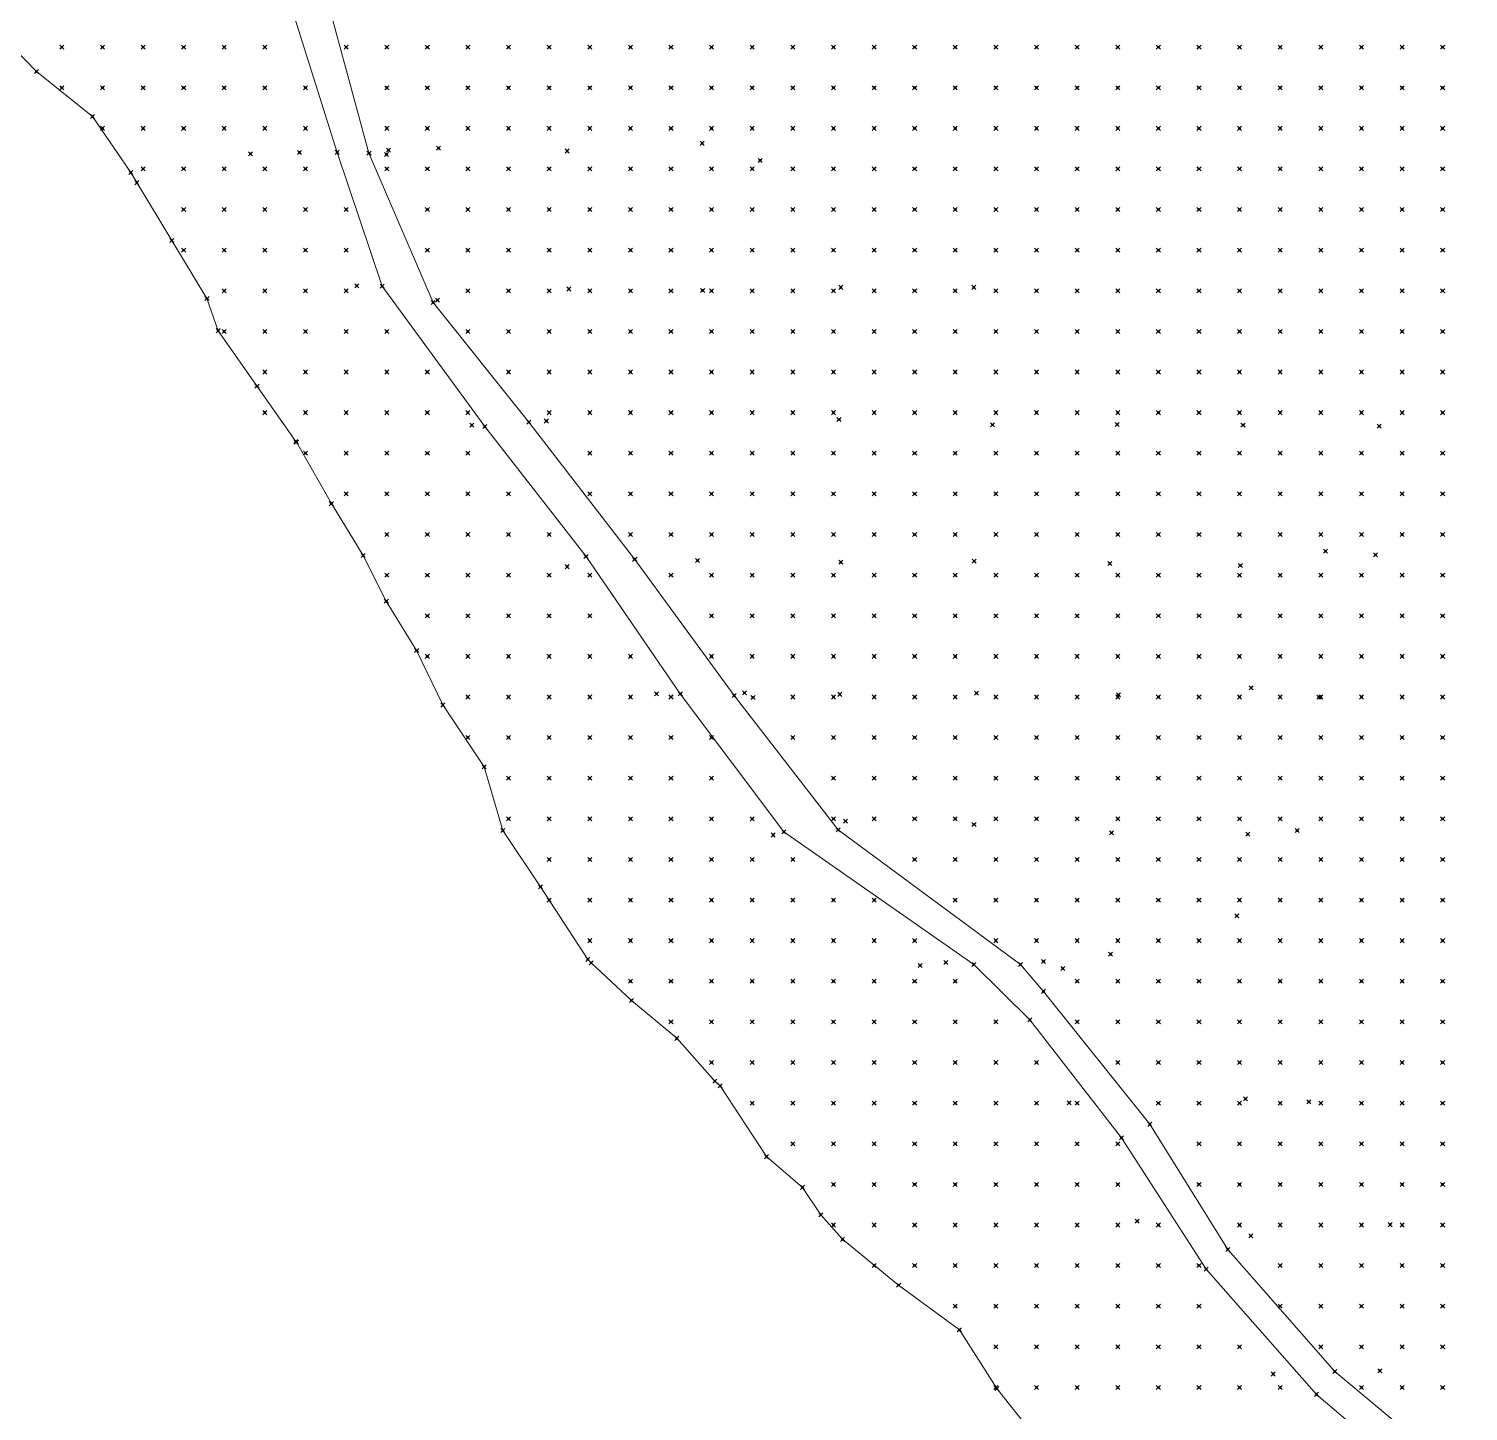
# Model space of a CAD drawing. Header units: metres. Extents: x 441556 to 446409, y 432338 to 461058.
# Drawn here: x 445742.7 to 445849, y 439057.2 to 439159.3 of the extents above; entities that cross this region are included whole.
import ezdxf

# ---------------------------------------------------------------- set-up
doc = ezdxf.new("R2010")
doc.units = ezdxf.units.M
doc.header["$MEASUREMENT"] = 0
doc.header["$PDMODE"] = 35
doc.header["$PDSIZE"] = 0.15
for name, color, linetype, lineweight in [('DTM-BRE-RevN_GRP_CURS APA', 2, 'Continuous', 0), ('DTM-BRE-RevN_GRP_DRUM PAMANT', 2, 'Continuous', 0), ('DTM-BRE-RevN_GRP_DRUM PIATRA', 2, 'Continuous', 0), ('DTM-NOK-RevN_LIDAR_co_lidar', 91, 'Continuous', 0), ('DTM-NOK-RevN_RTK', 32, 'Continuous', 0)]:
    doc.layers.add(name, color=color, linetype=linetype, lineweight=lineweight)

msp = doc.modelspace()

# ---------------------------------------------------------------- linework, layer by layer
at = {"layer": 'DTM-BRE-RevN_GRP_CURS APA'}
for p, q in [((445743.301, 439156.164, 325.463), (445740.693, 439158.847, 325.463)), ((445747.454, 439152.834, 326.767), (445743.301, 439156.164, 325.463)), ((445750.268, 439148.693, 325.55), (445747.454, 439152.834, 326.767)), ((445750.719, 439147.949, 325.55), (445750.268, 439148.693, 325.55)), ((445753.31, 439143.673, 325.724), (445750.719, 439147.949, 325.55)), ((445755.901, 439139.397, 325.724), (445753.31, 439143.673, 325.724)), ((445756.723, 439137.019, 325.376), (445755.901, 439139.397, 325.724)), ((445762.465, 439128.831, 325.376), (445756.723, 439137.019, 325.376)), ((445762.502, 439128.787, 325.376), (445762.465, 439128.831, 325.376)), ((445765.085, 439124.246, 325.376), (445762.502, 439128.787, 325.376)), ((445767.433, 439120.41, 325.376), (445765.085, 439124.246, 325.376)), ((445769.145, 439117.038, 325.811), (445767.433, 439120.41, 325.376)), ((445771.386, 439113.405, 325.811), (445769.145, 439117.038, 325.811)), ((445773.32, 439109.379, 325.376), (445771.386, 439113.405, 325.811)), ((445776.38, 439104.82, 325.376), (445773.32, 439109.379, 325.376)), ((445777.743, 439100.104, 324.941), (445776.38, 439104.82, 325.376)), ((445780.541, 439095.949, 324.941), (445777.743, 439100.104, 324.941)), ((445784.025, 439090.594, 324.245), (445780.541, 439095.949, 324.941)), ((445784.266, 439090.338, 324.245), (445784.025, 439090.594, 324.245)), ((445787.244, 439087.552, 324.68), (445784.266, 439090.338, 324.245)), ((445790.593, 439084.763, 324.68), (445787.244, 439087.552, 324.68)), ((445793.4, 439081.608, 324.854), (445790.593, 439084.763, 324.68)), ((445793.809, 439081.258, 324.854), (445793.4, 439081.608, 324.854)), ((445797.218, 439076.025, 325.202), (445793.809, 439081.258, 324.854)), ((445799.887, 439073.758, 325.202), (445797.218, 439076.025, 325.202)), ((445801.242, 439071.725, 325.202), (445799.887, 439073.758, 325.202)), ((445802.83, 439069.921, 325.202), (445801.242, 439071.725, 325.202)), ((445806.982, 439066.542, 324.68), (445802.83, 439069.921, 325.202)), ((445811.466, 439063.228, 325.028), (445806.982, 439066.542, 324.68)), ((445814.225, 439058.908, 325.028), (445811.466, 439063.228, 325.028)), ((445816.877, 439055.584, 325.028), (445814.225, 439058.908, 325.028))]:
    msp.add_line(p, q, dxfattribs=at)
at = {"layer": 'DTM-BRE-RevN_GRP_DRUM PAMANT'}
for p, q in [((445762.376, 439160.163, 332.778), (445765.513, 439150.188, 333.323)), ((445765.513, 439150.188, 333.323), (445768.833, 439140.302, 333.716)), ((445768.833, 439140.302, 333.716), (445776.422, 439129.939, 334.65)), ((445776.422, 439129.939, 334.65), (445783.894, 439120.348, 335.177)), ((445783.894, 439120.348, 335.177), (445790.859, 439110.208, 335.519)), ((445790.859, 439110.208, 335.519), (445798.505, 439100.016, 336.443)), ((445798.505, 439100.016, 336.443), (445812.527, 439090.214, 337.146)), ((445812.527, 439090.214, 337.146), (445816.668, 439086.133, 337.447)), ((445816.668, 439086.133, 337.447), (445823.447, 439077.414, 337.481)), ((445823.447, 439077.414, 337.481), (445829.692, 439067.724, 336.885)), ((445829.692, 439067.724, 336.885), (445837.844, 439058.474, 335.743)), ((445837.844, 439058.474, 335.743), (445847.723, 439050.048, 334.956))]:
    msp.add_line(p, q, dxfattribs=at)
at = {"layer": 'DTM-BRE-RevN_GRP_DRUM PIATRA'}
for p, q in [((445767.866, 439150.133, 333.529), (445765.187, 439159.925, 332.931)), ((445772.597, 439139.103, 333.853), (445767.866, 439150.133, 333.529)), ((445779.68, 439130.27, 334.972), (445772.597, 439139.103, 333.853)), ((445787.487, 439120.13, 335.745), (445779.68, 439130.27, 334.972)), ((445794.843, 439110.085, 336.198), (445787.487, 439120.13, 335.745)), ((445802.508, 439100.151, 336.788), (445794.843, 439110.085, 336.198)), ((445815.988, 439090.212, 337.404), (445802.508, 439100.151, 336.788)), ((445817.671, 439088.231, 337.344), (445815.988, 439090.212, 337.404)), ((445825.53, 439078.414, 337.541), (445817.671, 439088.231, 337.344)), ((445831.285, 439069.168, 336.851), (445825.53, 439078.414, 337.541)), ((445839.204, 439060.165, 335.784), (445831.285, 439069.168, 336.851)), ((445849.046, 439051.938, 335.047), (445839.204, 439060.165, 335.784))]:
    msp.add_line(p, q, dxfattribs=at)
at = {"layer": 'DTM-NOK-RevN_LIDAR_co_lidar'}
for p in [(445745.18, 439157.96, 327.813), (445748.18, 439157.96, 329.458), (445751.179, 439157.96, 330.373), (445754.178, 439157.96, 331.415), (445757.178, 439157.96, 332.174), (445760.177, 439157.96, 332.414), (445766.176, 439157.96, 333.165), (445769.175, 439157.96, 333.87), (445772.174, 439157.96, 334.608), (445775.174, 439157.96, 335.498), (445778.173, 439157.96, 335.936), (445781.172, 439157.96, 336.378), (445784.172, 439157.96, 336.951), (445787.171, 439157.96, 337.645), (445790.17, 439157.96, 338.295), (445793.17, 439157.96, 339.135), (445796.169, 439157.96, 340.014), (445799.168, 439157.96, 341.006), (445802.168, 439157.96, 341.713), (445805.167, 439157.96, 342.403), (445808.166, 439157.96, 343.119), (445811.166, 439157.96, 343.973), (445814.165, 439157.96, 344.895), (445817.164, 439157.96, 345.798), (445820.164, 439157.96, 346.634), (445823.163, 439157.96, 347.34), (445826.162, 439157.96, 348.229), (445829.162, 439157.96, 349.285), (445832.161, 439157.96, 350.145), (445835.16, 439157.96, 350.848), (445838.16, 439157.96, 351.635), (445841.159, 439157.96, 352.554), (445844.159, 439157.96, 353.474), (445847.158, 439157.96, 354.447), (445745.18, 439154.96, 325.996), (445748.18, 439154.96, 328.205), (445751.179, 439154.96, 329.711), (445754.178, 439154.96, 330.851), (445757.178, 439154.96, 331.67), (445760.177, 439154.96, 332.19), (445763.176, 439154.96, 332.645), (445769.175, 439154.96, 333.86), (445772.174, 439154.96, 334.486), (445775.174, 439154.96, 335.116), (445778.173, 439154.96, 335.66), (445781.172, 439154.96, 336.255), (445784.172, 439154.96, 336.966), (445787.171, 439154.96, 337.606), (445790.17, 439154.96, 338.192), (445793.17, 439154.96, 338.877), (445796.169, 439154.96, 339.661), (445799.168, 439154.96, 340.553), (445802.168, 439154.96, 341.349), (445805.167, 439154.96, 342.001), (445808.166, 439154.96, 342.677), (445811.166, 439154.96, 343.439), (445814.165, 439154.96, 344.265), (445817.164, 439154.96, 345.172), (445820.164, 439154.96, 346.02), (445823.163, 439154.96, 346.775), (445826.162, 439154.96, 347.634), (445829.162, 439154.96, 348.558), (445832.161, 439154.96, 349.401), (445835.16, 439154.96, 350.229), (445838.16, 439154.96, 351.127), (445841.159, 439154.96, 352.144), (445844.159, 439154.96, 353.225), (445847.158, 439154.96, 354.148), (445748.18, 439151.961, 326.709), (445751.179, 439151.961, 328.557), (445754.178, 439151.961, 330.146), (445757.178, 439151.961, 331.407), (445760.177, 439151.961, 332.157), (445763.176, 439151.961, 332.698), (445769.175, 439151.961, 333.742), (445772.174, 439151.961, 334.365), (445775.174, 439151.961, 334.923), (445778.173, 439151.961, 335.508), (445781.172, 439151.961, 336.128), (445784.172, 439151.961, 336.861), (445787.171, 439151.961, 337.499), (445790.17, 439151.961, 338.139), (445793.17, 439151.961, 338.727), (445796.169, 439151.961, 339.426), (445799.168, 439151.961, 340.182), (445802.168, 439151.961, 340.967), (445805.167, 439151.961, 341.725), (445808.166, 439151.961, 342.381), (445811.166, 439151.961, 343.103), (445814.165, 439151.961, 343.956), (445817.164, 439151.961, 344.753), (445820.164, 439151.961, 345.482), (445823.163, 439151.961, 346.342), (445826.162, 439151.961, 347.233), (445829.162, 439151.961, 348.081), (445832.161, 439151.961, 349.002), (445835.16, 439151.961, 349.97), (445838.16, 439151.961, 350.879), (445841.159, 439151.961, 351.758), (445844.159, 439151.961, 352.725), (445847.158, 439151.961, 353.512), (445751.179, 439148.962, 327.276), (445754.178, 439148.962, 329.202), (445757.178, 439148.962, 330.839), (445760.177, 439148.962, 331.8), (445763.176, 439148.962, 332.551), (445769.175, 439148.962, 333.617), (445772.174, 439148.962, 334.193), (445775.174, 439148.962, 334.752), (445778.173, 439148.962, 335.348), (445781.172, 439148.962, 335.966), (445784.172, 439148.962, 336.621), (445787.171, 439148.962, 337.269), (445790.17, 439148.962, 337.934), (445793.17, 439148.962, 338.562), (445796.169, 439148.962, 339.296), (445799.168, 439148.962, 340.019), (445802.168, 439148.962, 340.734), (445805.167, 439148.962, 341.512), (445808.166, 439148.962, 342.136), (445811.166, 439148.962, 342.916), (445814.165, 439148.962, 343.772), (445817.164, 439148.962, 344.494), (445820.164, 439148.962, 345.199), (445823.163, 439148.962, 346.071), (445826.162, 439148.962, 346.981), (445829.162, 439148.962, 347.85), (445832.161, 439148.962, 348.801), (445835.16, 439148.962, 349.773), (445838.16, 439148.962, 350.57), (445841.159, 439148.962, 351.283), (445844.159, 439148.962, 352.084), (445847.158, 439148.962, 352.74), (445754.178, 439145.962, 328.18), (445757.178, 439145.962, 329.808), (445760.177, 439145.962, 330.937), (445763.176, 439145.962, 332.148), (445766.176, 439145.962, 333.058), (445772.174, 439145.962, 334.115), (445775.174, 439145.962, 334.718), (445778.173, 439145.962, 335.296), (445781.172, 439145.962, 335.903), (445784.172, 439145.962, 336.509), (445787.171, 439145.962, 337.167), (445790.17, 439145.962, 337.81), (445793.17, 439145.962, 338.457), (445796.169, 439145.962, 339.095), (445799.168, 439145.962, 339.772), (445802.168, 439145.962, 340.455), (445805.167, 439145.962, 341.169), (445808.166, 439145.962, 341.815), (445811.166, 439145.962, 342.69), (445814.165, 439145.962, 343.519), (445817.164, 439145.962, 344.283), (445820.164, 439145.962, 345.099), (445823.163, 439145.962, 345.926), (445826.162, 439145.962, 346.811), (445829.162, 439145.962, 347.685), (445832.161, 439145.962, 348.547), (445835.16, 439145.962, 349.445), (445838.16, 439145.962, 350.18), (445841.159, 439145.962, 350.85), (445844.159, 439145.962, 351.542), (445847.158, 439145.962, 351.981), (445754.178, 439142.963, 326.669), (445757.178, 439142.963, 328.145), (445760.177, 439142.963, 329.604), (445763.176, 439142.963, 331.426), (445766.176, 439142.963, 332.882), (445772.174, 439142.963, 333.988), (445775.174, 439142.963, 334.719), (445778.173, 439142.963, 335.37), (445781.172, 439142.963, 336.012), (445784.172, 439142.963, 336.594), (445787.171, 439142.963, 337.207), (445790.17, 439142.963, 337.859), (445793.17, 439142.963, 338.455), (445796.169, 439142.963, 338.991), (445799.168, 439142.963, 339.665), (445802.168, 439142.963, 340.254), (445805.167, 439142.963, 340.888), (445808.166, 439142.963, 341.636), (445811.166, 439142.963, 342.474), (445814.165, 439142.963, 343.295), (445817.164, 439142.963, 344.124), (445820.164, 439142.963, 344.951), (445823.163, 439142.963, 345.781), (445826.162, 439142.963, 346.627), (445829.162, 439142.963, 347.427), (445832.161, 439142.963, 348.191), (445835.16, 439142.963, 348.984), (445838.16, 439142.963, 349.723), (445841.159, 439142.963, 350.311), (445844.159, 439142.963, 350.77), (445847.158, 439142.963, 351.143), (445757.178, 439139.964, 326.421), (445760.177, 439139.964, 328.265), (445763.176, 439139.964, 330.511), (445766.176, 439139.964, 332.521), (445775.174, 439139.964, 334.576), (445778.173, 439139.964, 335.353), (445781.172, 439139.964, 336.061), (445784.172, 439139.964, 336.663), (445787.171, 439139.964, 337.246), (445790.17, 439139.964, 337.852), (445793.17, 439139.964, 338.501), (445796.169, 439139.964, 339.139), (445799.168, 439139.964, 339.824), (445802.168, 439139.964, 340.425), (445805.167, 439139.964, 340.996), (445808.166, 439139.964, 341.74), (445811.166, 439139.964, 342.491), (445814.165, 439139.964, 343.25), (445817.164, 439139.964, 343.987), (445820.164, 439139.964, 344.72), (445823.163, 439139.964, 345.477), (445826.162, 439139.964, 346.119), (445829.162, 439139.964, 346.689), (445832.161, 439139.964, 347.404), (445835.16, 439139.964, 348.246), (445838.16, 439139.964, 349), (445841.159, 439139.964, 349.553), (445844.159, 439139.964, 350.014), (445847.158, 439139.964, 350.506), (445757.178, 439136.964, 324.815), (445760.177, 439136.964, 326.902), (445763.176, 439136.964, 329.43), (445766.176, 439136.964, 331.588), (445769.175, 439136.964, 333.072), (445775.174, 439136.964, 334.363), (445778.173, 439136.964, 335.212), (445781.172, 439136.964, 335.945), (445784.172, 439136.964, 336.581), (445787.171, 439136.964, 337.221), (445790.17, 439136.964, 337.85), (445793.17, 439136.964, 338.366), (445796.169, 439136.964, 339.004), (445799.168, 439136.964, 339.747), (445802.168, 439136.964, 340.466), (445805.167, 439136.964, 341.144), (445808.166, 439136.964, 341.836), (445811.166, 439136.964, 342.541), (445814.165, 439136.964, 343.222), (445817.164, 439136.964, 343.844), (445820.164, 439136.964, 344.434), (445823.163, 439136.964, 344.957), (445826.162, 439136.964, 345.454), (445829.162, 439136.964, 345.941), (445832.161, 439136.964, 346.587), (445835.16, 439136.964, 347.409), (445838.16, 439136.964, 348.091), (445841.159, 439136.964, 348.88), (445844.159, 439136.964, 349.79), (445847.158, 439136.964, 350.349), (445760.177, 439133.965, 325.353), (445763.176, 439133.965, 327.704), (445766.176, 439133.965, 329.733), (445769.175, 439133.965, 332.116), (445772.174, 439133.965, 333.525), (445778.173, 439133.965, 334.953), (445781.172, 439133.965, 335.706), (445784.172, 439133.965, 336.388), (445787.171, 439133.965, 337.086), (445790.17, 439133.965, 337.692), (445793.17, 439133.965, 338.238), (445796.169, 439133.965, 338.924), (445799.168, 439133.965, 339.669), (445802.168, 439133.965, 340.41), (445805.167, 439133.965, 341.055), (445808.166, 439133.965, 341.736), (445811.166, 439133.965, 342.383), (445814.165, 439133.965, 342.99), (445817.164, 439133.965, 343.456), (445820.164, 439133.965, 343.89), (445823.163, 439133.965, 344.367), (445826.162, 439133.965, 344.945), (445829.162, 439133.965, 345.624), (445832.161, 439133.965, 346.326), (445835.16, 439133.965, 347.01), (445838.16, 439133.965, 347.711), (445841.159, 439133.965, 348.601), (445844.159, 439133.965, 349.66), (445847.158, 439133.965, 350.185), (445760.177, 439130.966, 324.345), (445763.176, 439130.966, 326.407), (445766.176, 439130.966, 327.878), (445769.175, 439130.966, 329.867), (445772.174, 439130.966, 332.526), (445775.174, 439130.966, 333.845), (445781.172, 439130.966, 335.435), (445784.172, 439130.966, 336.235), (445787.171, 439130.966, 336.956), (445790.17, 439130.966, 337.532), (445793.17, 439130.966, 338.139), (445796.169, 439130.966, 338.824), (445799.168, 439130.966, 339.446), (445802.168, 439130.966, 340.024), (445805.167, 439130.966, 340.614), (445808.166, 439130.966, 341.352), (445811.166, 439130.966, 341.928), (445814.165, 439130.966, 342.41), (445817.164, 439130.966, 342.857), (445820.164, 439130.966, 343.395), (445823.163, 439130.966, 344.012), (445826.162, 439130.966, 344.7), (445829.162, 439130.966, 345.446), (445832.161, 439130.966, 346.174), (445835.16, 439130.966, 346.84), (445838.16, 439130.966, 347.495), (445841.159, 439130.966, 348.251), (445844.159, 439130.966, 349.065), (445847.158, 439130.966, 349.75), (445763.176, 439127.966, 325.019), (445766.176, 439127.966, 326.439), (445769.175, 439127.966, 328.182), (445772.174, 439127.966, 330.488), (445775.174, 439127.966, 332.784), (445784.172, 439127.966, 336.193), (445787.171, 439127.966, 336.901), (445790.17, 439127.966, 337.418), (445793.17, 439127.966, 338.031), (445796.169, 439127.966, 338.666), (445799.168, 439127.966, 339.217), (445802.168, 439127.966, 339.733), (445805.167, 439127.966, 340.31), (445808.166, 439127.966, 340.861), (445811.166, 439127.966, 341.389), (445814.165, 439127.966, 341.978), (445817.164, 439127.966, 342.609), (445820.164, 439127.966, 343.217), (445823.163, 439127.966, 343.806), (445826.162, 439127.966, 344.46), (445829.162, 439127.966, 345.198), (445832.161, 439127.966, 345.928), (445835.16, 439127.966, 346.609), (445838.16, 439127.966, 347.319), (445841.159, 439127.966, 348.082), (445844.159, 439127.966, 348.774), (445847.158, 439127.966, 349.247), (445766.176, 439124.967, 325.764), (445769.175, 439124.967, 327.002), (445772.174, 439124.967, 329.022), (445775.174, 439124.967, 331.397), (445778.173, 439124.967, 333.218), (445784.172, 439124.967, 335.518), (445787.171, 439124.967, 336.839), (445790.17, 439124.967, 337.441), (445793.17, 439124.967, 337.965), (445796.169, 439124.967, 338.551), (445799.168, 439124.967, 339.11), (445802.168, 439124.967, 339.651), (445805.167, 439124.967, 340.15), (445808.166, 439124.967, 340.637), (445811.166, 439124.967, 341.158), (445814.165, 439124.967, 341.805), (445817.164, 439124.967, 342.485), (445820.164, 439124.967, 343.081), (445823.163, 439124.967, 343.66), (445826.162, 439124.967, 344.353), (445829.162, 439124.967, 345.035), (445832.161, 439124.967, 345.647), (445835.16, 439124.967, 346.343), (445838.16, 439124.967, 347.109), (445841.159, 439124.967, 347.827), (445844.159, 439124.967, 348.326), (445847.158, 439124.967, 348.607), (445769.175, 439121.968, 326.047), (445772.174, 439121.968, 327.873), (445775.174, 439121.968, 330.1), (445778.173, 439121.968, 331.88), (445781.172, 439121.968, 334.113), (445787.171, 439121.968, 336.289), (445790.17, 439121.968, 337.342), (445793.17, 439121.968, 337.861), (445796.169, 439121.968, 338.386), (445799.168, 439121.968, 338.924), (445802.168, 439121.968, 339.436), (445805.167, 439121.968, 339.811), (445808.166, 439121.968, 340.241), (445811.166, 439121.968, 340.859), (445814.165, 439121.968, 341.585), (445817.164, 439121.968, 342.276), (445820.164, 439121.968, 342.884), (445823.163, 439121.968, 343.482), (445826.162, 439121.968, 344.125), (445829.162, 439121.968, 344.812), (445832.161, 439121.968, 345.511), (445835.16, 439121.968, 346.255), (445838.16, 439121.968, 346.949), (445841.159, 439121.968, 347.368), (445844.159, 439121.968, 347.78), (445847.158, 439121.968, 348.088), (445769.175, 439118.968, 324.919), (445772.174, 439118.968, 326.639), (445775.174, 439118.968, 329.395), (445778.173, 439118.968, 330.855), (445781.172, 439118.968, 333.078), (445784.172, 439118.968, 334.544), (445790.17, 439118.968, 336.923), (445793.17, 439118.968, 337.534), (445796.169, 439118.968, 337.921), (445799.168, 439118.968, 338.386), (445802.168, 439118.968, 338.844), (445805.167, 439118.968, 339.34), (445808.166, 439118.968, 339.908), (445811.166, 439118.968, 340.586), (445814.165, 439118.968, 341.221), (445817.164, 439118.968, 341.803), (445820.164, 439118.968, 342.506), (445823.163, 439118.968, 343.346), (445826.162, 439118.968, 344.154), (445829.162, 439118.968, 344.833), (445832.161, 439118.968, 345.431), (445835.16, 439118.968, 345.955), (445838.16, 439118.968, 346.4), (445841.159, 439118.968, 346.828), (445844.159, 439118.968, 347.182), (445847.158, 439118.968, 347.721), (445772.174, 439115.969, 325.742), (445775.174, 439115.969, 327.242), (445778.173, 439115.969, 329.628), (445781.172, 439115.969, 331.152), (445784.172, 439115.969, 333.561), (445793.17, 439115.969, 337.076), (445796.169, 439115.969, 337.472), (445799.168, 439115.969, 337.897), (445802.168, 439115.969, 338.388), (445805.167, 439115.969, 339.008), (445808.166, 439115.969, 339.658), (445811.166, 439115.969, 340.223), (445814.165, 439115.969, 340.747), (445817.164, 439115.969, 341.383), (445820.164, 439115.969, 342.187), (445823.163, 439115.969, 343.108), (445826.162, 439115.969, 343.988), (445829.162, 439115.969, 344.649), (445832.161, 439115.969, 345.085), (445835.16, 439115.969, 345.423), (445838.16, 439115.969, 345.766), (445841.159, 439115.969, 346.174), (445844.159, 439115.969, 346.68), (445847.158, 439115.969, 347.472), (445772.174, 439112.97, 324.998), (445775.174, 439112.97, 326.296), (445778.173, 439112.97, 328.17), (445781.172, 439112.97, 330.276), (445784.172, 439112.97, 332.343), (445787.171, 439112.97, 334.784), (445793.17, 439112.97, 336.266), (445796.169, 439112.97, 337.118), (445799.168, 439112.97, 337.604), (445802.168, 439112.97, 338.1), (445805.167, 439112.97, 338.739), (445808.166, 439112.97, 339.31), (445811.166, 439112.97, 339.801), (445814.165, 439112.97, 340.303), (445817.164, 439112.97, 340.981), (445820.164, 439112.97, 341.841), (445823.163, 439112.97, 342.822), (445826.162, 439112.97, 343.695), (445829.162, 439112.97, 344.291), (445832.161, 439112.97, 344.671), (445835.16, 439112.97, 344.965), (445838.16, 439112.97, 345.293), (445841.159, 439112.97, 345.712), (445844.159, 439112.97, 346.254), (445847.158, 439112.97, 347.038), (445775.174, 439109.97, 325.464), (445778.173, 439109.97, 326.82), (445781.172, 439109.97, 328.806), (445784.172, 439109.97, 330.655), (445787.171, 439109.97, 333.403), (445790.17, 439109.97, 335.121), (445799.168, 439109.97, 337.365), (445802.168, 439109.97, 337.867), (445805.167, 439109.97, 338.438), (445808.166, 439109.97, 338.916), (445811.166, 439109.97, 339.381), (445814.165, 439109.97, 340.055), (445817.164, 439109.97, 340.825), (445820.164, 439109.97, 341.61), (445823.163, 439109.97, 342.535), (445826.162, 439109.97, 343.396), (445829.162, 439109.97, 343.925), (445832.161, 439109.97, 344.24), (445835.16, 439109.97, 344.605), (445838.16, 439109.97, 345.069), (445841.159, 439109.97, 345.522), (445844.159, 439109.97, 346.011), (445847.158, 439109.97, 346.7), (445775.174, 439106.971, 324.521), (445778.173, 439106.971, 325.914), (445781.172, 439106.971, 327.563), (445784.172, 439106.971, 329.501), (445787.171, 439106.971, 331.769), (445790.17, 439106.971, 334.268), (445793.17, 439106.971, 335.211), (445799.168, 439106.971, 336.929), (445802.168, 439106.971, 337.658), (445805.167, 439106.971, 338.225), (445808.166, 439106.971, 338.694), (445811.166, 439106.971, 339.279), (445814.165, 439106.971, 339.992), (445817.164, 439106.971, 340.64), (445820.164, 439106.971, 341.409), (445823.163, 439106.971, 342.308), (445826.162, 439106.971, 342.979), (445829.162, 439106.971, 343.34), (445832.161, 439106.971, 343.692), (445835.16, 439106.971, 344.156), (445838.16, 439106.971, 344.588), (445841.159, 439106.971, 344.996), (445844.159, 439106.971, 345.564), (445847.158, 439106.971, 346.401), (445778.173, 439103.972, 325.104), (445781.172, 439103.972, 326.207), (445784.172, 439103.972, 327.747), (445787.171, 439103.972, 329.747), (445790.17, 439103.972, 332.152), (445793.17, 439103.972, 334.324), (445802.168, 439103.972, 337.439), (445805.167, 439103.972, 338.035), (445808.166, 439103.972, 338.559), (445811.166, 439103.972, 339.185), (445814.165, 439103.972, 339.837), (445817.164, 439103.972, 340.508), (445820.164, 439103.972, 341.27), (445823.163, 439103.972, 341.981), (445826.162, 439103.972, 342.422), (445829.162, 439103.972, 342.68), (445832.161, 439103.972, 343.03), (445835.16, 439103.972, 343.485), (445838.16, 439103.972, 343.968), (445841.159, 439103.972, 344.588), (445844.159, 439103.972, 345.14), (445847.158, 439103.972, 345.611), (445778.173, 439100.972, 324.359), (445781.172, 439100.972, 325.37), (445784.172, 439100.972, 326.366), (445787.171, 439100.972, 328.223), (445790.17, 439100.972, 330.394), (445793.17, 439100.972, 332.706), (445796.169, 439100.972, 335.075), (445802.168, 439100.972, 336.9), (445805.167, 439100.972, 337.725), (445808.166, 439100.972, 338.401), (445811.166, 439100.972, 339.026), (445814.165, 439100.972, 339.653), (445817.164, 439100.972, 340.331), (445820.164, 439100.972, 341.038), (445823.163, 439100.972, 341.582), (445826.162, 439100.972, 341.835), (445829.162, 439100.972, 342.033), (445832.161, 439100.972, 342.363), (445835.16, 439100.972, 342.8), (445838.16, 439100.972, 343.419), (445841.159, 439100.972, 344.117), (445844.159, 439100.972, 344.537), (445847.158, 439100.972, 344.742), (445781.172, 439097.973, 324.145), (445784.172, 439097.973, 325.653), (445787.171, 439097.973, 327.135), (445790.17, 439097.973, 328.712), (445793.17, 439097.973, 330.536), (445796.169, 439097.973, 333.862), (445799.168, 439097.973, 335.619), (445808.166, 439097.973, 337.825), (445811.166, 439097.973, 338.624), (445814.165, 439097.973, 339.309), (445817.164, 439097.973, 339.985), (445820.164, 439097.973, 340.633), (445823.163, 439097.973, 341.049), (445826.162, 439097.973, 341.211), (445829.162, 439097.973, 341.444), (445832.161, 439097.973, 341.898), (445835.16, 439097.973, 342.463), (445838.16, 439097.973, 343.114), (445841.159, 439097.973, 343.629), (445844.159, 439097.973, 343.863), (445847.158, 439097.973, 344.048), (445781.172, 439094.974, 323.142), (445784.172, 439094.974, 324.53), (445787.171, 439094.974, 325.949), (445790.17, 439094.974, 326.979), (445793.17, 439094.974, 328.656), (445796.169, 439094.974, 331.712), (445799.168, 439094.974, 333.699), (445802.168, 439094.974, 335.556), (445805.167, 439094.974, 336.408), (445811.166, 439094.974, 337.827), (445814.165, 439094.974, 338.655), (445817.164, 439094.974, 339.383), (445820.164, 439094.974, 340.009), (445823.163, 439094.974, 340.411), (445826.162, 439094.974, 340.621), (445829.162, 439094.974, 340.999), (445832.161, 439094.974, 341.613), (445835.16, 439094.974, 342.272), (445838.16, 439094.974, 342.818), (445841.159, 439094.974, 343.017), (445844.159, 439094.974, 343.244), (445847.158, 439094.974, 343.655), (445784.172, 439091.974, 323.448), (445787.171, 439091.974, 324.99), (445790.17, 439091.974, 325.83), (445793.17, 439091.974, 327.068), (445796.169, 439091.974, 329.37), (445799.168, 439091.974, 331.636), (445802.168, 439091.974, 333.673), (445805.167, 439091.974, 335.229), (445808.166, 439091.974, 336.458), (445814.165, 439091.974, 337.671), (445817.164, 439091.974, 338.52), (445820.164, 439091.974, 339.265), (445823.163, 439091.974, 339.703), (445826.162, 439091.974, 340.066), (445829.162, 439091.974, 340.619), (445832.161, 439091.974, 341.302), (445835.16, 439091.974, 341.85), (445838.16, 439091.974, 342.157), (445841.159, 439091.974, 342.366), (445844.159, 439091.974, 342.749), (445847.158, 439091.974, 343.269), (445787.171, 439088.975, 323.985), (445790.17, 439088.975, 325.313), (445793.17, 439088.975, 326.043), (445796.169, 439088.975, 327.732), (445799.168, 439088.975, 330.18), (445802.168, 439088.975, 331.847), (445805.167, 439088.975, 333.591), (445808.166, 439088.975, 335.38), (445811.166, 439088.975, 336.571), (445820.164, 439088.975, 338.414), (445823.163, 439088.975, 339.108), (445826.162, 439088.975, 339.664), (445829.162, 439088.975, 340.176), (445832.161, 439088.975, 340.726), (445835.16, 439088.975, 341.21), (445838.16, 439088.975, 341.486), (445841.159, 439088.975, 341.865), (445844.159, 439088.975, 342.309), (445847.158, 439088.975, 342.877), (445790.17, 439085.976, 324.352), (445793.17, 439085.976, 325.537), (445796.169, 439085.976, 326.566), (445799.168, 439085.976, 328.273), (445802.168, 439085.976, 330.17), (445805.167, 439085.976, 331.832), (445808.166, 439085.976, 333.944), (445811.166, 439085.976, 335.395), (445814.165, 439085.976, 336.571), (445820.164, 439085.976, 337.661), (445823.163, 439085.976, 338.377), (445826.162, 439085.976, 339.11), (445829.162, 439085.976, 339.651), (445832.161, 439085.976, 340.104), (445835.16, 439085.976, 340.59), (445838.16, 439085.976, 340.961), (445841.159, 439085.976, 341.364), (445844.159, 439085.976, 341.803), (445847.158, 439085.976, 342.332), (445793.17, 439082.976, 325.055), (445796.169, 439082.976, 325.773), (445799.168, 439082.976, 326.599), (445802.168, 439082.976, 328.451), (445805.167, 439082.976, 330.037), (445808.166, 439082.976, 332.088), (445811.166, 439082.976, 333.519), (445814.165, 439082.976, 335.235), (445817.164, 439082.976, 336.628), (445823.163, 439082.976, 337.642), (445826.162, 439082.976, 338.343), (445829.162, 439082.976, 339.11), (445832.161, 439082.976, 339.668), (445835.16, 439082.976, 340.103), (445838.16, 439082.976, 340.447), (445841.159, 439082.976, 340.776), (445844.159, 439082.976, 341.052), (445847.158, 439082.976, 341.471), (445796.169, 439079.977, 325.111), (445799.168, 439079.977, 325.93), (445802.168, 439079.977, 327.103), (445805.167, 439079.977, 328.565), (445808.166, 439079.977, 329.993), (445811.166, 439079.977, 331.636), (445814.165, 439079.977, 333.42), (445817.164, 439079.977, 335.393), (445820.164, 439079.977, 336.857), (445826.162, 439079.977, 337.823), (445829.162, 439079.977, 338.622), (445832.161, 439079.977, 339.26), (445835.16, 439079.977, 339.66), (445838.16, 439079.977, 339.906), (445841.159, 439079.977, 340.084), (445844.159, 439079.977, 340.243), (445847.158, 439079.977, 340.707), (445799.168, 439076.978, 325.256), (445802.168, 439076.978, 326.013), (445805.167, 439076.978, 327.38), (445808.166, 439076.978, 328.449), (445811.166, 439076.978, 330.136), (445814.165, 439076.978, 332.026), (445817.164, 439076.978, 333.969), (445820.164, 439076.978, 336.044), (445823.163, 439076.978, 337.142), (445829.162, 439076.978, 338.125), (445832.161, 439076.978, 338.72), (445835.16, 439076.978, 339.082), (445838.16, 439076.978, 339.227), (445841.159, 439076.978, 339.307), (445844.159, 439076.978, 339.667), (445847.158, 439076.978, 340.157), (445802.168, 439073.978, 325.321), (445805.167, 439073.978, 326.055), (445808.166, 439073.978, 327.266), (445811.166, 439073.978, 329.099), (445814.165, 439073.978, 331.192), (445817.164, 439073.978, 333.079), (445820.164, 439073.978, 335.211), (445823.163, 439073.978, 336.709), (445829.162, 439073.978, 337.546), (445832.161, 439073.978, 338.032), (445835.16, 439073.978, 338.345), (445838.16, 439073.978, 338.48), (445841.159, 439073.978, 338.696), (445844.159, 439073.978, 339.102), (445847.158, 439073.978, 339.46), (445802.168, 439070.979, 324.8), (445805.167, 439070.979, 325.385), (445808.166, 439070.979, 326.295), (445811.166, 439070.979, 327.875), (445814.165, 439070.979, 329.774), (445817.164, 439070.979, 332.05), (445820.164, 439070.979, 334.496), (445823.163, 439070.979, 336.197), (445826.162, 439070.979, 336.84), (445832.161, 439070.979, 337.29), (445835.16, 439070.979, 337.624), (445838.16, 439070.979, 337.837), (445841.159, 439070.979, 338.111), (445844.159, 439070.979, 338.54), (445847.158, 439070.979, 338.874), (445805.167, 439067.98, 324.464), (445808.166, 439067.98, 325.385), (445811.166, 439067.98, 326.582), (445814.165, 439067.98, 328.202), (445817.164, 439067.98, 330.427), (445820.164, 439067.98, 332.536), (445823.163, 439067.98, 334.764), (445826.162, 439067.98, 336.23), (445829.162, 439067.98, 336.554), (445835.16, 439067.98, 336.945), (445838.16, 439067.98, 337.301), (445841.159, 439067.98, 337.547), (445844.159, 439067.98, 337.938), (445847.158, 439067.98, 338.268), (445811.166, 439064.98, 325.425), (445814.165, 439064.98, 326.35), (445817.164, 439064.98, 328.496), (445820.164, 439064.98, 330.6), (445823.163, 439064.98, 332.8), (445826.162, 439064.98, 334.882), (445829.162, 439064.98, 336.003), (445835.16, 439064.98, 336.345), (445838.16, 439064.98, 336.688), (445841.159, 439064.98, 336.997), (445844.159, 439064.98, 337.236), (445847.158, 439064.98, 337.605), (445814.165, 439061.981, 325.607), (445817.164, 439061.981, 327.127), (445820.164, 439061.981, 329.005), (445823.163, 439061.981, 331.159), (445826.162, 439061.981, 333.033), (445829.162, 439061.981, 334.805), (445832.161, 439061.981, 335.951), (445838.16, 439061.981, 336.07), (445841.159, 439061.981, 336.443), (445844.159, 439061.981, 336.65), (445847.158, 439061.981, 337.02), (445814.165, 439058.981, 324.573), (445817.164, 439058.981, 325.966), (445820.164, 439058.981, 327.644), (445823.163, 439058.981, 329.473), (445826.162, 439058.981, 331.154), (445829.162, 439058.981, 333.164), (445832.161, 439058.981, 334.954), (445835.16, 439058.981, 335.599), (445841.159, 439058.981, 335.693), (445844.159, 439058.981, 336.082), (445847.158, 439058.981, 336.522)]:
    msp.add_point(p, dxfattribs=at)
at = {"layer": 'DTM-NOK-RevN_RTK'}
for p in [(445743.301, 439156.164, 325.463), (445747.454, 439152.834, 326.767), (445759.105, 439150.069, 331.777), (445762.739, 439150.185, 332.704), (445765.513, 439150.188, 333.323), (445767.866, 439150.133, 333.529), (445769.31, 439150.343, 333.715), (445773.006, 439150.498, 334.375), (445782.499, 439150.287, 336.384), (445792.474, 439150.855, 338.543), (445769.15, 439150.038, 333.738), (445796.746, 439149.594, 339.603), (445750.268, 439148.693, 325.55), (445750.719, 439147.949, 325.55), (445753.31, 439143.673, 325.724), (445766.972, 439140.334, 333.582), (445768.833, 439140.302, 333.716), (445782.62, 439140.094, 336.441), (445792.507, 439139.994, 338.375), (445802.707, 439140.218, 340.658), (445812.533, 439140.218, 342.892), (445755.901, 439139.397, 325.724), (445772.597, 439139.103, 333.853), (445772.924, 439139.268, 334.465), (445756.723, 439137.019, 325.376), (445759.594, 439132.925, 325.376), (445775.459, 439130.041, 334.223), (445776.422, 439129.939, 334.65), (445779.68, 439130.27, 334.972), (445780.964, 439130.348, 335.632), (445802.579, 439130.468, 340.116), (445813.909, 439130.058, 342.061), (445823.117, 439130.094, 343.959), (445832.415, 439130.05, 346.121), (445842.47, 439129.961, 348.474), (445762.465, 439128.831, 325.376), (445762.502, 439128.787, 325.376), (445765.085, 439124.246, 325.376), (445767.433, 439120.41, 325.376), (445783.894, 439120.348, 335.177), (445838.503, 439120.735, 346.63), (445842.197, 439120.46, 347.484), (445782.497, 439119.593, 334.41), (445787.487, 439120.13, 335.745), (445787.489, 439120.153, 335.738), (445792.12, 439120.043, 337.616), (445802.721, 439119.915, 339.276), (445812.568, 439119.992, 341.006), (445822.585, 439119.832, 343.225), (445832.215, 439119.677, 345.583), (445769.145, 439117.038, 325.811), (445771.386, 439113.405, 325.811), (445789.099, 439110.194, 335.029), (445790.859, 439110.208, 335.519), (445794.843, 439110.085, 336.198), (445795.598, 439110.27, 336.946), (445796.225, 439109.929, 336.922), (445802.633, 439110.167, 337.974), (445812.74, 439110.259, 339.698), (445823.226, 439110.118, 342.691), (445833.023, 439110.651, 344.399), (445838.027, 439109.956, 345), (445773.32, 439109.379, 325.376), (445776.38, 439104.82, 325.376), (445777.743, 439100.104, 324.941), (445802.508, 439100.151, 336.788), (445803.053, 439100.799, 337.625), (445812.548, 439100.556, 339.297), (445836.414, 439100.1, 342.938), (445797.722, 439099.778, 335.996), (445798.505, 439100.016, 336.443), (445822.708, 439099.933, 341.463), (445832.779, 439099.839, 342.248), (445780.541, 439095.949, 324.941), (445831.966, 439093.806, 341.37), (445784.025, 439090.594, 324.245), (445822.634, 439090.974, 339.464), (445784.266, 439090.338, 324.245), (445808.563, 439090.134, 336.687), (445810.459, 439090.36, 337.205), (445812.527, 439090.214, 337.146), (445815.988, 439090.212, 337.404), (445817.69, 439090.432, 338.47), (445819.109, 439089.911, 338.512), (445787.244, 439087.552, 324.68), (445817.671, 439088.231, 337.344), (445816.668, 439086.133, 337.447), (445790.593, 439084.763, 324.68), (445793.4, 439081.608, 324.854), (445793.809, 439081.258, 324.854), (445819.581, 439079.999, 336.946), (445832.593, 439080.289, 339.655), (445837.285, 439080.072, 340.06), (445825.53, 439078.414, 337.541), (445823.447, 439077.414, 337.481), (445797.218, 439076.025, 325.202), (445799.887, 439073.758, 325.202), (445801.242, 439071.725, 325.202), (445824.6, 439071.263, 337.022), (445843.29, 439071.005, 338.648), (445802.83, 439069.921, 325.202), (445832.998, 439070.182, 337.582), (445831.285, 439069.168, 336.851), (445829.692, 439067.724, 336.885), (445806.982, 439066.542, 324.68), (445811.466, 439063.228, 325.028), (445834.637, 439059.975, 336.098), (445839.204, 439060.165, 335.784), (445842.519, 439060.218, 336.353), (445814.225, 439058.908, 325.028), (445837.844, 439058.474, 335.743)]:
    msp.add_point(p, dxfattribs=at)

doc.saveas('drawing.dxf')
